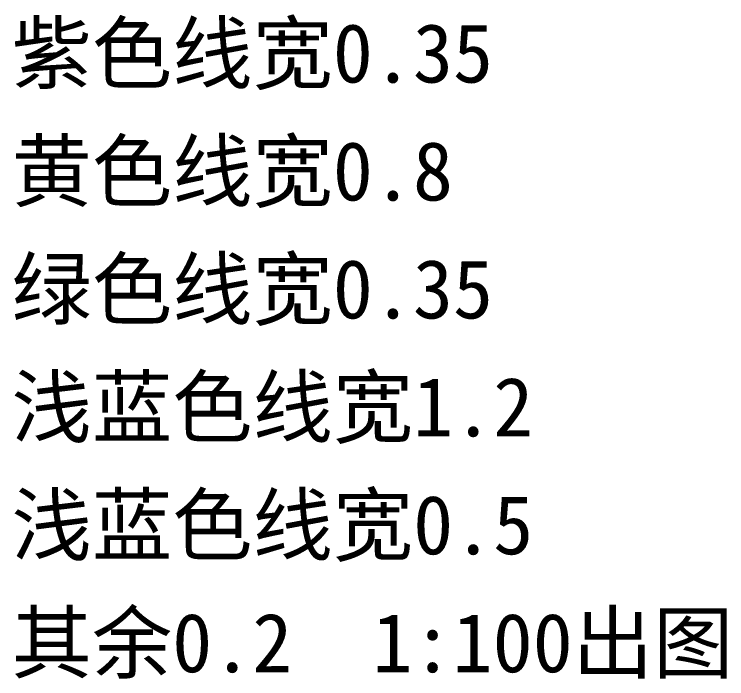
# Model space of a CAD drawing. Extents: x 594600 to 783909, y -252405 to -117187.
# Drawn here: x 706379 to 754775, y -248799 to -203691 of the extents above; entities that cross this region are included whole.
import ezdxf

# ---------------------------------------------------------------- set-up
doc = ezdxf.new("R2010")
doc.units = 0
doc.header["$LTSCALE"] = 500
doc.header["$MEASUREMENT"] = 0
doc.layers.get('0').update_dxf_attribs({"linetype": 'CONTINUOUS'})
doc.styles.add('仿宋', font='', dxfattribs={"width": 0.8})
doc.styles.get('仿宋').set_extended_font_data('仿宋_GB2312')

msp = doc.modelspace()

# ---------------------------------------------------------------- texts
at = {"color": 6, "style": '仿宋'}
msp.add_text('紫色线宽0.35', height=4000, dxfattribs=at).set_placement((706193, -208328))
at = {"color": 2, "style": '仿宋'}
msp.add_text('黄色线宽0.8', height=4000, dxfattribs=at).set_placement((706193, -216334))
at = {"color": 3, "style": '仿宋'}
msp.add_text('绿色线宽0.35', height=4000, dxfattribs=at).set_placement((706193, -224340))
at = {"color": 5, "style": '仿宋'}
msp.add_text('浅蓝色线宽1.2', height=4000, dxfattribs=at).set_placement((706193, -232346))
at = {"color": 4, "style": '仿宋'}
msp.add_text('浅蓝色线宽0.5', height=4000, dxfattribs=at).set_placement((706193, -240351))
at = {"style": '仿宋'}
msp.add_text('其余0.2  1:100出图', height=4000, dxfattribs=at).set_placement((706193, -248357))

doc.saveas('drawing.dxf')
